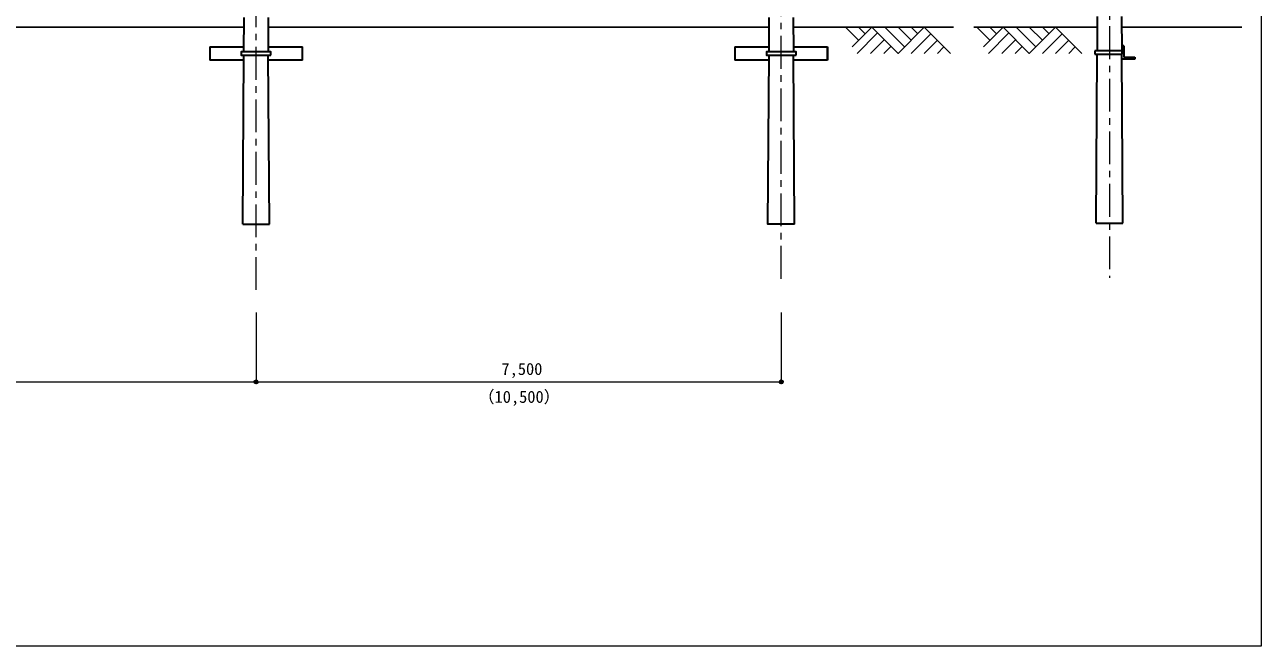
# Model space of a CAD drawing. Units: millimetres, scale not verified. Extents: x -17622 to 19378, y -11174 to 13826.
# Drawn here: x 544 to 19378, y -11174 to -1710 of the extents above; entities that cross this region are included whole.
import ezdxf
from ezdxf.enums import TextEntityAlignment as Align

# ---------------------------------------------------------------- set-up
doc = ezdxf.new("R2010")
doc.units = ezdxf.units.MM
doc.header["$LTSCALE"] = 100
doc.header["$PDMODE"] = 32
doc.header["$PDSIZE"] = 50
doc.linetypes.add('CHAIN1', pattern=[8, 5, -1, 1, -1])
for name, color, linetype, lineweight in [('0-0', 7, 'Continuous', 35), ('0-2', 7, 'Continuous', 35), ('0-3', 6, 'Continuous', 9), ('0-B', 3, 'Continuous', 25), ('0-F', 4, 'Continuous', 25)]:
    doc.layers.add(name, color=color, linetype=linetype, lineweight=lineweight)
doc.styles.add('ＭＳ ゴシック', font='')
doc.styles.get('ＭＳ ゴシック').set_extended_font_data('MS Gothic')

msp = doc.modelspace()

# ---------------------------------------------------------------- linework, layer by layer
at = {"layer": '0-0', "color": 4, "linetype": 'CHAIN1', "lineweight": 9}
for p, q in [((17067.6, 10266.5), (17067.6, -5565.3)), ((4067.6, -5747.1), (4067.6, 8863.5)), ((12067.6, -5578.9), (12067.6, 5477.2))]:
    msp.add_line(p, q, dxfattribs=at)
at = {"layer": '0-0', "color": 3, "lineweight": 25}
for p, q in [((11884.1, -1747.1), (4251, -1747.1)), ((12251, -1747.1), (14690.4, -1747.1)), ((15000.2, -1747.1), (15067.6, -1747.1))]:
    msp.add_line(p, q, dxfattribs=at)
at = {"layer": '0-0'}
for p, q in [((3361.4, -2047.1), (3361.4, -2247.1)), ((3361.4, -2047.1), (3882.1, -2047.1)), ((4253, -2047.1), (4773.7, -2047.1)), ((4773.7, -2247.1), (4773.7, -2047.1)), ((11361.4, -2047.1), (11361.4, -2247.1)), ((11361.4, -2047.1), (11882.1, -2047.1)), ((12253, -2047.1), (12773.7, -2047.1)), ((12773.7, -2247.1), (12773.7, -2047.1)), ((3880.8, -2247.1), (3361.4, -2247.1)), ((4773.7, -2247.1), (4254.4, -2247.1)), ((11880.8, -2247.1), (11361.4, -2247.1)), ((12773.7, -2247.1), (12254.4, -2247.1)), ((16842.6, -2108.5), (16842.6, -2158.5)), ((17253.5, -2108.5), (16842.6, -2108.5)), ((16842.6, -2158.5), (17253.9, -2158.5))]:
    msp.add_line(p, q, dxfattribs=at)
at = {"layer": '0-0', "color": 4, "lineweight": 9}
for p, q in [((4067.6, -6093.9), (4067.6, -7148)), ((12067.6, -6093.9), (12067.6, -7148)), ((-11932.4, -7148), (12067.6, -7148))]:
    msp.add_line(p, q, dxfattribs=at)
at = {"layer": '0-0'}
for points in [[(4292.6, -2172.1), (4292.6, -2122.1), (3842.6, -2122.1), (3842.6, -2172.1)], [(12292.6, -2172.1), (12292.6, -2122.1), (11842.6, -2122.1), (11842.6, -2172.1)]]:
    msp.add_lwpolyline(points, close=True, dxfattribs=at)
at = {"layer": '0-0', "color": 4}
for p in [(4067.6, -7148), (12067.6, -7148)]:
    msp.add_point(p, dxfattribs=at)
at = {"layer": '0-2'}
for p, q in [((3881.6, -2122.1), (3885.1, -1597.6)), ((4250, -1597.6), (4253.5, -2122.1)), ((11881.6, -2122.1), (11885.1, -1597.6)), ((12250, -1597.6), (12253.5, -2122.1)), ((16881.6, -2108.5), (16885.1, -1584)), ((17250, -1584), (17253.5, -2108.5)), ((17283, -2033.5), (17253, -2033.5)), ((17283, -2033.5), (17284.2, -2203.5)), ((3864.1, -4747.1), (3881.3, -2172.1)), ((4271.1, -4747.1), (4253.9, -2172.1)), ((12271.1, -4747.1), (12253.9, -2172.1)), ((16864.1, -4733.5), (16881.3, -2158.5)), ((17253.5, -2108.5), (17253.9, -2158.5)), ((17271.1, -4733.5), (17253.9, -2158.5)), ((17454.4, -2233.5), (17254.4, -2233.5)), ((17284.2, -2203.5), (17454.2, -2203.5)), ((17454.2, -2203.5), (17454.4, -2233.5)), ((3864.1, -4747.1), (4271.1, -4747.1)), ((16864.1, -4733.5), (17271.1, -4733.5))]:
    msp.add_line(p, q, dxfattribs=at)
msp.add_lwpolyline([(12271.1, -4747.1), (11864.1, -4747.1), (11881.3, -2172.1)], dxfattribs=at)
at = {"layer": '0-3', "color": 7, "lineweight": 35}
msp.add_line((12773.7, -2047.1), (12773.7, -2247.1), dxfattribs=at)
at = {"layer": '0-B'}
msp.add_line((-3749, -1747.1), (3884.1, -1747.1), dxfattribs=at)
at = {"layer": '0-F', "color": 2, "lineweight": 18}
for p, q in [((19378.4, 13825.7), (19378.4, -11174.3)), ((19378.4, -11174.3), (-17621.6, -11174.3))]:
    msp.add_line(p, q, dxfattribs=at)
at = {"layer": '0-F', "color": 3}
for p, q in [((12251, -1747.1), (14636.1, -1747.1)), ((13245.4, -1947.1), (13045.4, -1747.1)), ((13445.4, -1747.1), (13145.4, -2047.1)), ((13530.1, -1839.6), (13222.6, -2147.1)), ((13345.4, -1847.1), (13245.4, -1747.1)), ((13945.4, -2047.1), (13645.4, -1747.1)), ((14045.4, -1947.1), (13845.4, -1747.1)), ((14145.4, -1847.1), (14045.4, -1747.1)), ((14345.4, -1847.1), (14045.4, -2147.1)), ((14245.4, -1747.1), (14645.4, -2147.1)), ((15245.4, -1947.1), (15045.4, -1747.1)), ((15045.4, -1747.1), (16884, -1747.1)), ((15445.4, -1747.1), (15145.4, -2047.1)), ((15530, -1839.6), (15222.5, -2147.1)), ((15345.4, -1847.1), (15245.4, -1747.1)), ((15945.4, -2047.1), (15645.4, -1747.1)), ((16045.4, -1947.1), (15845.4, -1747.1)), ((16145.4, -1847.1), (16045.4, -1747.1)), ((16345.4, -1847.1), (16045.4, -2147.1)), ((16245.4, -1747.1), (16645.4, -2147.1)), ((17251.1, -1747.1), (19084.9, -1747.1)), ((13633.7, -1939.5), (13426.1, -2147.1)), ((13737.3, -2039.4), (13629.6, -2147.1)), ((14445.4, -1947.1), (14245.4, -2147.1)), ((14545.4, -2047.1), (14445.4, -2147.1)), ((15633.6, -1939.5), (15426, -2147.1)), ((15737.2, -2039.4), (15629.5, -2147.1)), ((16445.4, -1947.1), (16245.4, -2147.1)), ((16545.4, -2047.1), (16445.4, -2147.1))]:
    msp.add_line(p, q, dxfattribs=at)
for points in [[(14245.4, -1747.1), (13845.4, -2147.1), (13445.4, -1747.1)], [(16245.4, -1747.1), (15845.4, -2147.1), (15445.4, -1747.1)]]:
    msp.add_lwpolyline(points, dxfattribs=at)

# ---------------------------------------------------------------- texts
at = {"layer": '0-0', "color": 4, "style": 'ＭＳ ゴシック'}
for s, p in [('7,500', (7805.4, -7098)), ('（10,500）', (7450.3, -7522.4))]:
    msp.add_text(s, height=183.3, dxfattribs=at).set_placement(p, align=Align.BOTTOM_LEFT)

doc.saveas('drawing.dxf')
